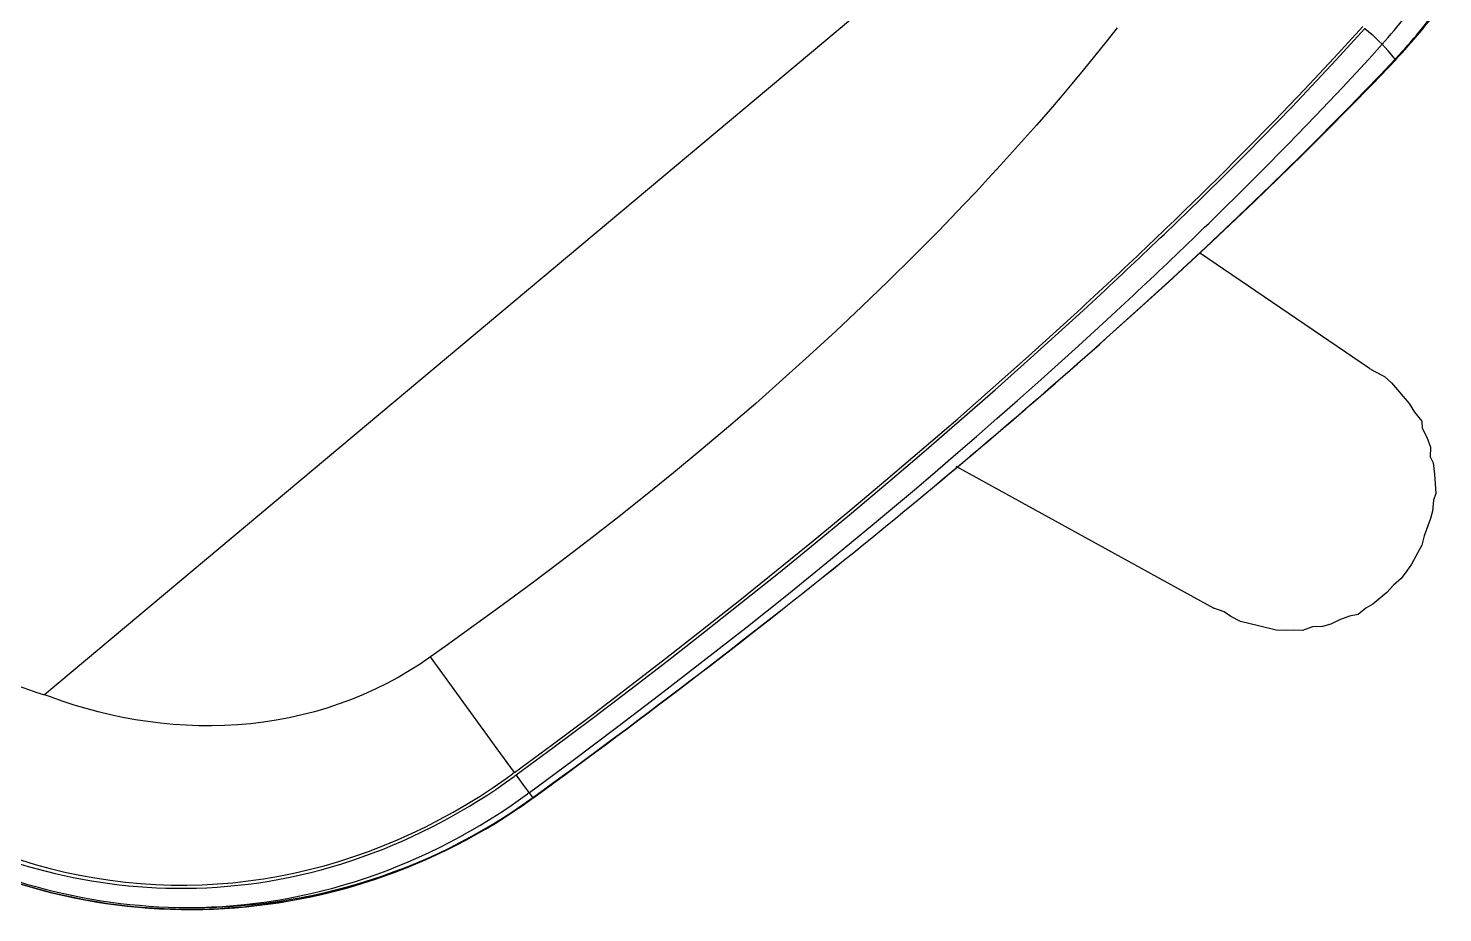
# Model space of a CAD drawing. Extents: x 741 to 1339, y 725 to 848.
# Drawn here: x 1101.7421 to 1101.9834, y 786.2053 to 786.3561 of the extents above; entities that cross this region are included whole.
import ezdxf

# ---------------------------------------------------------------- set-up
doc = ezdxf.new("R2010")
doc.units = 0
doc.header["$MEASUREMENT"] = 0
doc.linetypes.add('CONTINU', pattern=[0])
for name, color, linetype in [('Lay Out', 31, 'CONTINUOUS'), ('PAREDES', 7, 'CONTINUOUS'), ('PENA-008', 8, 'CONTINUOUS')]:
    doc.layers.add(name, color=color, linetype=linetype)
doc.layers.add('MOCHO', color=3, linetype='CONTINUOUS', lineweight=15)

# ---------------------------------------------------------------- blocks, each defined once
blk = doc.blocks.new('*E421')
at = {"layer": 'MOCHO', "lineweight": 13, "extrusion": (0, 0, -1)}
blk.add_ellipse((298.2832532743196, 410.9227221997448), major_axis=(-0.3240056931972504, -2.738728284835815), ratio=0.03556452878652137, start_param=3.141552209854126, end_param=3.454068899154663, dxfattribs=at)
blk = doc.blocks.new('A$C12870BC7')
at = {"layer": 'Lay Out', "linetype": 'CONTINU', "ltscale": 0.6}
for p, q in [((0.6974328862494872, 0.4038751413193182), (0.6974328862489187, 0.1537165897480151)), ((0.7549079460048347, 0.3956971120726536), (0.7544055284585625, 0.3993080197990508)), ((0.7548921381699643, 0.3993949781493171), (0.7548942133298056, 0.3993807495719608)), ((0.7553957763985295, 0.3957817434973236), (0.7548941675541414, 0.3993807419428919)), ((0.754894182812734, 0.3993807419428919), (0.7564917811950522, 0.3996262974312828)), ((0.7564917811950522, 0.3996262974312828), (0.758076409828675, 0.3998245591128722)), ((0.758076409828675, 0.3998245591128722), (0.758789684971191, 0.3998900181973255)), ((0.758789684971191, 0.3998900181973255), (0.7588574938690158, 0.3998944050240567)), ((0.758853999666087, 0.3999183532835247), (0.7588574938690158, 0.3998943973947604)), ((0.7593139222123568, 0.3965939244174166), (0.7588574328348727, 0.3998943973947604)), ((0.7603938750375505, 0.3999535928535494), (0.7588574633519443, 0.3998943973947604)), ((0.7622270956067609, 0.3999937609280693), (0.7603938750375505, 0.3999535928535494)), ((0.762222807960427, 0.4000292293760737), (0.7622271261238325, 0.3999937609280693)), ((0.7626640845857651, 0.3962304357671798), (0.7622270956067609, 0.3999937609280693)), ((0.7623591276482671, 0.4000145583015779), (0.7623633237433864, 0.3999791203707588)), ((0.7623632932263149, 0.3999792042925634), (0.7629937450797684, 0.3943283229446166)), ((0.7558705302338353, 0.39216747126558), (0.7553957763985295, 0.3957817434973236)), ((0.759747371212768, 0.3932842429183125), (0.7593139222123568, 0.3965939244174166)), ((0.7630758207010899, 0.3924518291903638), (0.7626640845857651, 0.3962304357671798)), ((0.7553850191363267, 0.3920583727913396), (0.7549079460048347, 0.3956971120726536)), ((0.7629937450797684, 0.3943283229446166), (0.7635683049457498, 0.3886791200348085)), ((0.7558381363791682, 0.3884038180460863), (0.7553850191363267, 0.3920583727913396)), ((0.7563220911068242, 0.3885323253675921), (0.7558705302338353, 0.39216747126558)), ((0.7601609536099545, 0.3899579982874144), (0.759747371212768, 0.3932842429183125)), ((0.7634614952508514, 0.3886912810815062), (0.7630758207010899, 0.3924518291903638)), ((0.7567498791934781, 0.3849022300423854), (0.7563220911068242, 0.3885323253675921)), ((0.7609291747112934, 0.3833140766887624), (0.7601609536099545, 0.3899579982874144)), ((0.7638242972673766, 0.3849407044204014), (0.7634614952508514, 0.3886912810815062)), ((0.7635683049457498, 0.3886791200348085), (0.7640938696787885, 0.3830355475215725)), ((0.7562666721336768, 0.3847587693635575), (0.7558381363791682, 0.3884038180460863)), ((0.7566710536386267, 0.3811345562010189), (0.7562666721336768, 0.3847587693635575)), ((0.7571557560341375, 0.3812730197119123), (0.7567498791934781, 0.3849022300423854)), ((0.7641697350791787, 0.38115250022976), (0.7638242972673766, 0.3849407044204014)), ((0.7616266725361243, 0.3766698728075113), (0.7609291747112934, 0.3833140766887624)), ((0.7640938696787885, 0.3830355475215725), (0.7645779922501674, 0.3773526156358145)), ((0.7570543478580589, 0.3775143865480146), (0.7566710536386267, 0.3811345562010189)), ((0.7575412474814698, 0.3776399337152867), (0.7571557560341375, 0.3812730197119123)), ((0.7644951231854407, 0.3773627625569276), (0.7641697350791787, 0.38115250022976)), ((0.7577631675105181, 0.3702672724559903), (0.7570543478580589, 0.3775143865480146)), ((0.7582546294337931, 0.370359128793794), (0.7575412474814698, 0.3776399337152867)), ((0.7622601150609967, 0.3700127907286657), (0.7616266725361243, 0.3766698728075113)), ((0.7650893055181882, 0.3697724078811149), (0.7644951231854407, 0.3773627625569276)), ((0.7645779922501674, 0.3773526156358145), (0.7650201691284906, 0.3716621384080696)), ((0.7650201691284906, 0.3716621384080696), (0.7654225975418854, 0.3659641196529861)), ((0.7583996464823599, 0.3630128724171442), (0.7577631675105181, 0.3702672724559903)), ((0.7588955791543981, 0.3630622413839006), (0.7582546294337931, 0.370359128793794)), ((0.7628335457958997, 0.3633452794461078), (0.7622601150609967, 0.3700127907286657)), ((0.7656122152673674, 0.3621696403927359), (0.7650893055181882, 0.3697724078811149)), ((0.7276874647408818, 0.3670168932255962), (0.7283189389157201, 0.364004157936975)), ((0.7654225975418854, 0.3659641196529861), (0.7657870779964355, 0.3602600203746675)), ((0.7283189389157201, 0.364004157936975), (0.7289237869594558, 0.3609867039485977)), ((0.7660679722354757, 0.3545575957196121), (0.7656122152673674, 0.3621696403927359)), ((0.799865386016279, 0.3627298619312711), (0.7661394231628833, 0.3531689191909351)), ((0.799865386016279, 0.3627298619312711), (0.8008437537949362, 0.3630967498481965)), ((0.8008437537949362, 0.3630967498481965), (0.802555897407558, 0.3638305256822747)), ((0.802555897407558, 0.3638305256822747), (0.804145745047947, 0.3640751176269674)), ((0.804145745047947, 0.3640751176269674), (0.8087929919966541, 0.3640751176269674)), ((0.8087929919966541, 0.3640751176269674), (0.8105051356093895, 0.3638305256822747)), ((0.8105051356093895, 0.3638305256822747), (0.812461871166704, 0.3638305256822747)), ((0.812461871166704, 0.3638305256822747), (0.8134402389453612, 0.3630967498481965)), ((0.8134402389453612, 0.3630967498481965), (0.8151523825580966, 0.3627298619310437)), ((0.8151523825580966, 0.3627298619310437), (0.8168645261707184, 0.3621183820694256)), ((0.8168645261707184, 0.3621183820694256), (0.8180874858940683, 0.361017718318422)), ((0.7289237869594558, 0.3609867039485977), (0.7295028328325657, 0.3579649241676321)), ((0.7657870779964355, 0.3602600203746675), (0.7661151363450358, 0.3545510192941634)), ((0.8180874858940683, 0.361017718318422), (0.8191881496450719, 0.3607731263737293)), ((0.8191881496450719, 0.3607731263737293), (0.820777997285461, 0.3596724626227257)), ((0.820777997285461, 0.3596724626227257), (0.8221232529811573, 0.3586940948441821)), ((0.7295028328325657, 0.3579649241676321), (0.7300568242030181, 0.3549391809840614)), ((0.8221232529811573, 0.3586940948441821), (0.8234685086768536, 0.3577157270654112)), ((0.8234685086768536, 0.3577157270654112), (0.8240799885384718, 0.3567373592866403)), ((0.7300568242030181, 0.3549391809840614), (0.7305864782214826, 0.3519098062706831)), ((0.8240799885384718, 0.3567373592866403), (0.8254252442341681, 0.355392103590944)), ((0.8254252442341681, 0.355392103590944), (0.8261590200682463, 0.3542914398399404)), ((0.7664599943328199, 0.3469384939771913), (0.7660679722354757, 0.3545575957196121)), ((0.7661151363450358, 0.3545510192941634), (0.7665418410761617, 0.3459801516189742)), ((0.8261590200682463, 0.3542914398399404), (0.8271373878469035, 0.3525792962273187)), ((0.8271373878469035, 0.3525792962273187), (0.8277488677085216, 0.3516009284485477)), ((0.7305864782214826, 0.3519098062706831), (0.7310924662633056, 0.3488770861251993)), ((0.8277488677085216, 0.3516009284485477), (0.8287272354871789, 0.3502556727528514)), ((0.8287272354871789, 0.3502556727528514), (0.8300724911828752, 0.3468313855276079)), ((0.7310924662633056, 0.3488770861251993), (0.7315754139280557, 0.3458412723132511)), ((0.7315754139280557, 0.3458412723132511), (0.7320359010398647, 0.3428025746395775)), ((0.7667911349040537, 0.3393136855454628), (0.7664599943328199, 0.3469384939771913)), ((0.7665418410761617, 0.3459801516189742), (0.7668934280747521, 0.3374020895480641)), ((0.8300724911828752, 0.3468313855276079), (0.8304393790999143, 0.3454861298319116)), ((0.8304393790999143, 0.3454861298319116), (0.8308062670168397, 0.3438962821915226)), ((0.7320359010398647, 0.3428025746395775), (0.7324744769056792, 0.3397611762063804)), ((0.8308062670168397, 0.3438962821915226), (0.8308062670168397, 0.3421841385789008)), ((0.8308062670168397, 0.3421841385789008), (0.8310508589615324, 0.3404719949662791)), ((0.8310508589615324, 0.3404719949662791), (0.8310508589615324, 0.3374145956577337)), ((0.7324744769056792, 0.3397611762063804), (0.7328916603153743, 0.3367172791893296)), ((0.76706322497256, 0.3317007806729322), (0.7667911349040537, 0.3393136855454628)), ((0.7328916603153743, 0.3367172791893296), (0.7332878785079515, 0.3336710800417819)), ((0.7668934280747521, 0.3374020895480641), (0.7670871350857738, 0.3316966551483489)), ((0.8310508589615324, 0.3374145956577337), (0.8308062670168397, 0.3360693399620374)), ((0.8308062670168397, 0.3360693399620374), (0.8308062670168397, 0.3343571963494156)), ((0.7332878785079515, 0.3336710800417819), (0.7336635739804365, 0.330622773310111)), ((0.8308062670168397, 0.3343571963494156), (0.8300724911828752, 0.3330119406537193)), ((0.7336635739804365, 0.330622773310111), (0.7340191281962802, 0.3275725420965188)), ((0.7605989649101161, 0.3275725478183773), (0.7604183954916266, 0.3316024451828667)), ((0.7610972779124836, 0.3275971369360065), (0.7609165406501575, 0.3316300936353542)), ((0.7650209167962316, 0.3271357972539732), (0.7648202976722018, 0.3317830527476104)), ((0.8294610113211434, 0.3312997970410976), (0.8290941234041043, 0.3297099494007085)), ((0.8300724911828752, 0.3330119406537193), (0.8294610113211434, 0.3312997970410976)), ((0.8284826435424861, 0.3283646937050122), (0.8273819797914825, 0.3270194380093159)), ((0.8290941234041043, 0.3297099494007085), (0.8284826435424861, 0.3283646937050122)), ((0.7340191281962802, 0.3275725420965188), (0.7346713081934126, 0.3214670233749217)), ((0.7609106813753783, 0.3195111070758827), (0.7605989649101161, 0.3275725478183773)), ((0.7614093148068264, 0.3195282271440334), (0.7610972779124836, 0.3275971369360065)), ((0.7651996399328596, 0.3224876281560825), (0.7650209167962316, 0.3271357972539732)), ((0.8273819797914825, 0.3270194380093159), (0.8267704999297507, 0.3253072943966941)), ((0.8257921321510935, 0.3242066306456906), (0.825058356317129, 0.3232282628669196)), ((0.8267704999297507, 0.3253072943966941), (0.8257921321510935, 0.3242066306456906)), ((0.7346713081934126, 0.3214670233749217), (0.7352469971903588, 0.3153558790247786)), ((0.7653568943208597, 0.3178388515778039), (0.7651996399328596, 0.3224876281560825)), ((0.823835396593779, 0.3218830071712233), (0.8211448852023864, 0.3199262716139089)), ((0.825058356317129, 0.3232282628669196), (0.823835396593779, 0.3218830071712233)), ((0.7611581289214087, 0.311448561997409), (0.7609106813753783, 0.3195111070758827)), ((0.7616570217477943, 0.3114568321193616), (0.7614093148068264, 0.3195282271440334)), ((0.8201665174237291, 0.3191924957798307), (0.8188212617280328, 0.3182141280012871)), ((0.8211448852023864, 0.3199262716139089), (0.8201665174237291, 0.3191924957798307)), ((0.7654930003891991, 0.3131897383584743), (0.7653568943208597, 0.3178388515778039)), ((0.7673346573749882, 0.297912996593837), (0.8141740147793257, 0.3161350964715126)), ((0.8157638624196011, 0.3171134642502835), (0.8141740147793257, 0.3161350964715126)), ((0.8171091181152974, 0.3174803521672089), (0.8157638624196011, 0.3171134642502835)), ((0.8188212617280328, 0.3182141280012871), (0.8171091181152974, 0.3174803521672089)), ((0.7352469971903588, 0.3153558790247786), (0.7357484381909103, 0.3092403545235953)), ((0.7613428944350176, 0.30338554913466), (0.7611581289214087, 0.311448561997409)), ((0.7618420161393828, 0.3033843601467794), (0.7616570217477943, 0.3114568321193616)), ((0.7656082480500004, 0.3085405226206746), (0.7654930003891991, 0.3131897383584743)), ((0.7357484381909103, 0.3092403545235953), (0.7361775232523655, 0.3031215782348369)), ((0.7657029577323442, 0.3038914031428845), (0.7656082480500004, 0.3085405226206746)), ((0.7361775232523655, 0.3031215782348369), (0.7365359460714558, 0.2970005566626384)), ((0.7614663206667842, 0.2953221510240525), (0.7613428944350176, 0.30338554913466)), ((0.7619655949563935, 0.2953118710677387), (0.7618420161393828, 0.3033843601467794)), ((0.765777327797025, 0.2992425455634162), (0.7657029577323442, 0.3038914031428845)), ((0.765831617639094, 0.2945940855995701), (0.765777327797025, 0.2992425455634162)), ((0.7365359460714558, 0.2970005566626384), (0.7368251867251843, 0.2908781677310941)), ((0.7615294604549376, 0.2872581354049686), (0.7614663206667842, 0.2953221510240525)), ((0.7620288568127194, 0.2872401026859421), (0.7619655949563935, 0.2953118710677387)), ((0.7658660103607531, 0.2899461282136286), (0.765831617639094, 0.2945940855995701)), ((0.7368251867251843, 0.2908781677310941), (0.7370466032227228, 0.2847551522461487)), ((0.7658759284038865, 0.2806520044114365), (0.7658660103607531, 0.2899461282136286)), ((0.7615332445698755, 0.2791931956910645), (0.7615294604549376, 0.2872581354049686)), ((0.7620327782544223, 0.2791694667730695), (0.7620288568127194, 0.2872401026859421)), ((0.7370466032227228, 0.2847551522461487), (0.737201553572902, 0.2786320461639349)), ((0.765808516227878, 0.2713600415982143), (0.7658759284038865, 0.2806520044114365)), ((0.737201553572902, 0.2786320461639349), (0.7372913194922717, 0.2725089515254382)), ((0.7614785122304397, 0.2711271850196368), (0.7615332445698755, 0.2791931956910645)), ((0.7619782290173021, 0.2710997692595498), (0.7620327782544223, 0.2791694667730695)), ((0.7372913194922717, 0.2725089515254382), (0.7373172132139985, 0.266386131540699)), ((0.7613660416216703, 0.2630603675531944), (0.7614785122304397, 0.2711271850196368)), ((0.761866078837727, 0.2630309872579488), (0.7619782290173021, 0.2710997692595498)), ((0.7656651013246005, 0.2620700738375632), (0.765808516227878, 0.2713600415982143)), ((0.7373172132139985, 0.266386131540699), (0.7372806690397624, 0.26026414696004)), ((0.7611967024797082, 0.2549936416380802), (0.7613660416216703, 0.2630603675531944)), ((0.7616972127099757, 0.2549638226601161), (0.761866078837727, 0.2630309872579488)), ((0.7654471027372551, 0.2527832302605617), (0.7656651013246005, 0.2620700738375632)), ((0.7372806690397624, 0.26026414696004), (0.7371832280809372, 0.2541437073055164)), ((0.7371832280809372, 0.2541437073055164), (0.7370266908438339, 0.2480255716887001)), ((0.7609715323843034, 0.2469304633307416), (0.7611967024797082, 0.2549936416380802)), ((0.7614726071801101, 0.2468999004993435), (0.7616972127099757, 0.2549638226601161)), ((0.765156092094287, 0.2435022764750698), (0.7654471027372551, 0.2527832302605617)), ((0.7370266908438339, 0.2480255716887001), (0.7368131019709949, 0.2419104000409931)), ((0.760691828310371, 0.2388755856623135), (0.7609715323843034, 0.2469304633307416)), ((0.7611934676717169, 0.2388411624235829), (0.7614726071801101, 0.2468999004993435)), ((0.7368131019709949, 0.2419104000409931), (0.736544841792977, 0.2357986348593073)), ((0.7647938393847085, 0.2342292723829047), (0.765156092094287, 0.2435022764750698)), ((0.7603588414571618, 0.230827749804817), (0.760691828310371, 0.2388755856623135)), ((0.7608610911597111, 0.2307876198765513), (0.7611934676717169, 0.2388411624235829)), ((0.736544841792977, 0.2357986348593073), (0.7362246873616982, 0.2296903638807777)), ((0.7643623129586672, 0.2249630812232368), (0.7647938393847085, 0.2342292723829047)), ((0.7362246873616982, 0.2296903638807777), (0.7358558887437425, 0.2235852132710221)), ((0.7599739450923266, 0.2227821111751069), (0.7603588414571618, 0.230827749804817)), ((0.7604770034967601, 0.2227376325663641), (0.7608610911597111, 0.2307876198765513)), ((0.7638636642687402, 0.215700552110107), (0.7643623129586672, 0.2249630812232368)), ((0.7358558887437425, 0.2235852132710221), (0.7354421995368625, 0.2174823743284975)), ((0.7595387871367052, 0.2147340159224456), (0.7599739450923266, 0.2227821111751069)), ((0.7600428831211161, 0.2146888506799911), (0.7604770034967601, 0.2227376325663641)), ((0.7354421995368625, 0.2174823743284975), (0.7349885024698892, 0.2113869968059277)), ((0.7633008839862327, 0.2064460337242195), (0.7638636642687402, 0.215700552110107)), ((0.7590553817161094, 0.2066828689642222), (0.7595387871367052, 0.2147340159224456)), ((0.7595612019140958, 0.2066466223314052), (0.7600428831211161, 0.2146888506799911)), ((0.7349885024698892, 0.2113869968059277), (0.7347480891051532, 0.2083394415567597)), ((0.7347480891051532, 0.2083394415567597), (0.7345365906507482, 0.2061814432222633)), ((0.7403194506353543, 0.2079489605705618), (0.7347480891051532, 0.2083394415567597)), ((0.7540396289603564, 0.20700926413339), (0.7403194506353543, 0.2079489605705618)), ((0.7345365906507482, 0.2061814432222633), (0.7342478535284158, 0.2040216367522731)), ((0.7590553817161094, 0.2066828689642222), (0.7540396289603564, 0.20700926413339)), ((0.758929681963707, 0.2049234844112249), (0.7590276264539284, 0.2062560574234027)), ((0.7590553817161094, 0.2066828689642222), (0.7590276264539284, 0.2062560574234027)), ((0.7593952654238478, 0.2043929453980269), (0.7595333398422213, 0.2062174457187353)), ((0.7595576924526881, 0.2065911880997788), (0.7595333398422213, 0.2062174457187353)), ((0.7595612019140958, 0.2066466147021089), (0.7595576924526881, 0.2065911652118899)), ((0.7595576924526881, 0.2065911652118899), (0.7620123928609814, 0.2064359554665458)), ((0.7620123928609814, 0.2064359554665458), (0.7630387424779315, 0.2063928959010042)), ((0.7630387424779315, 0.2063928959010042), (0.763297298232203, 0.2063901188489723)), ((0.7631222981763699, 0.2040701283538198), (0.7632717707151073, 0.2060050622697105)), ((0.7632972829737241, 0.2063900959613107), (0.7632717707151073, 0.2060050470111179)), ((0.764206431838204, 0.2063419705643952), (0.7632972829737241, 0.2063900959613107)), ((0.7633008687277538, 0.2064457438123242), (0.763297298232203, 0.2063901188489723)), ((0.7643522881058402, 0.2063385984297526), (0.764206431838204, 0.2063419705643952)), ((0.7644014510826196, 0.2061425416054732), (0.764239786980113, 0.2041518606581718)), ((0.764245829357094, 0.2042377203943175), (0.7643995895421654, 0.2061404206701951)), ((0.7643523033644328, 0.2063386136883452), (0.7644098432728583, 0.2062859488794544)), ((0.7644098432728583, 0.2062859488794544), (0.7643995132495434, 0.2061394593829533)), ((0.7644117048133126, 0.2062880927026214), (0.7644013900484765, 0.2061416184644855)), ((0.7644116895547199, 0.2062880927026214), (0.7644098432728583, 0.2062859488794544)), ((0.7342478535284158, 0.2040216367522731), (0.7338815878260334, 0.2018640656567783)), ((0.7586824938126142, 0.202263137193782), (0.758929681963707, 0.2049234844112249)), ((0.7592249955116017, 0.2025676440048443), (0.7593952654238478, 0.2043929453980269)), ((0.7629370901653942, 0.2021345840967257), (0.7631222981763699, 0.2040701283538198)), ((0.764239786980113, 0.2041518606581718), (0.7640383133784212, 0.2021648951622552)), ((0.7640557843928377, 0.2023392314722656), (0.764245829357094, 0.2042377203943175)), ((0.7338815878260334, 0.2018640656567783), (0.7334378240606725, 0.1997125521966296)), ((0.7583669016811996, 0.1996108235914704), (0.7586824938126142, 0.202263137193782)), ((0.758787228347785, 0.1989192460753344), (0.75902236226176, 0.2007427927380974)), ((0.75902236226176, 0.2007427927380974), (0.7592249955116017, 0.2025676440048443)), ((0.7627159788384574, 0.2001996654394276), (0.7629370901653942, 0.2021345840967257)), ((0.7635674504676331, 0.1985580233165507), (0.763829591976048, 0.2004457244593283)), ((0.7640383133784212, 0.2021648951622552), (0.7637973964822891, 0.2001846205310045)), ((0.763829591976048, 0.2004457244593283), (0.7640557843928377, 0.2023392314722656)), ((0.7334378240606725, 0.1997125521966296), (0.732916958954263, 0.1975710864771969)), ((0.7579828445354337, 0.1969685348417585), (0.7583669016811996, 0.1996108235914704)), ((0.7585194564425706, 0.1970979347870667), (0.758787228347785, 0.1989192460753344)), ((0.7621653596026476, 0.19633601545776), (0.7624587658345376, 0.198266455737226)), ((0.7624587658345376, 0.198266455737226), (0.7627159788384574, 0.2001996654394276)), ((0.7635169599989808, 0.1982095261698902), (0.7631976142698136, 0.1962433809353712)), ((0.763269542970022, 0.196676997779619), (0.7635674504676331, 0.1985580233165507)), ((0.7637973964822891, 0.2001846205310045), (0.7635169599989808, 0.1982095261698902)), ((0.732916958954263, 0.1975710864771969), (0.7323196943988819, 0.1954434983886273)), ((0.7575303223750893, 0.1943383155876433), (0.7579828445354337, 0.1969685348417585)), ((0.7582189549952432, 0.1952798735653829), (0.7585194564425706, 0.1970979347870667)), ((0.7618356533329802, 0.1944095271371822), (0.7621653596026476, 0.19633601545776)), ((0.7631976142698136, 0.1962433809353712), (0.7628391304165802, 0.194284002857799)), ((0.7629360831024883, 0.194803456550531), (0.763269542970022, 0.196676997779619)), ((0.731647052715914, 0.1933334957536914), (0.7309002851047239, 0.1912445956625248)), ((0.7323196943988819, 0.1954434983886273), (0.731647052715914, 0.1933334957536914)), ((0.7570092894248432, 0.1917222333595561), (0.7575303223750893, 0.1943383155876433)), ((0.7575194888203782, 0.1916576363819473), (0.7578856477130671, 0.1934660999898057)), ((0.7578856477130671, 0.1934660999898057), (0.7582189549952432, 0.1952798735653829)), ((0.7614695554744344, 0.1924881733109629), (0.7618356533329802, 0.1944095271371822)), ((0.7628391304165802, 0.194284002857799), (0.7624423476585775, 0.1923355422570836)), ((0.7625672997431252, 0.1929381091508873), (0.7629360831024883, 0.194803456550531)), ((0.7309002851047239, 0.1912445956625248), (0.7300809326765716, 0.1891801855085902)), ((0.7564197762015397, 0.1891223556881556), (0.7570092894248432, 0.1917222333595561)), ((0.7571204630586976, 0.1898555355801506), (0.7575194888203782, 0.1916576363819473)), ((0.7610670812854892, 0.1905731288861858), (0.7614695554744344, 0.1924881733109629)), ((0.7617247390940634, 0.1892350170285368), (0.7621634217695714, 0.1910817185071352)), ((0.7624423476585775, 0.1923355422570836), (0.7620068692738755, 0.1903953670369134)), ((0.7621634217695714, 0.1910817185071352), (0.7625672997431252, 0.1929381091508873)), ((0.7300809326765716, 0.1891801855085902), (0.7291907654206966, 0.1871434848412861)), ((0.755761782705406, 0.1865407958791963), (0.7564197762015397, 0.1891223556881556)), ((0.7566885856866179, 0.1880608122767313), (0.7571204630586976, 0.1898555355801506)), ((0.7601529581408499, 0.1867666754963153), (0.760628200249073, 0.1886655687692524)), ((0.760628200249073, 0.1886655687692524), (0.7610670812854892, 0.1905731288861858)), ((0.7615337938765947, 0.1884679708337131), (0.761022541642717, 0.1865503629762912)), ((0.7612515111115385, 0.1873987294950581), (0.7617247390940634, 0.1892350170285368)), ((0.7620068692738755, 0.1903953670369134), (0.7615337938765947, 0.1884679708337131)), ((0.7291907654206966, 0.1871434848412861), (0.7282317669457257, 0.185137522478513)), ((0.7550353699703578, 0.183979644351453), (0.755761782705406, 0.1865407958791963)), ((0.7557264897304208, 0.1844976179668407), (0.7562239177381684, 0.1862745040514397)), ((0.7562239177381684, 0.1862745040514397), (0.7566885856866179, 0.1880608122767313)), ((0.7596414312534421, 0.1848776316028449), (0.7601529581408499, 0.1867666754963153)), ((0.761022541642717, 0.1865503629762912), (0.760474485839552, 0.1846473193836715)), ((0.760744042992485, 0.1855735730578232), (0.7612515111115385, 0.1873987294950581)), ((0.7282317669457257, 0.185137522478513), (0.7272061344795588, 0.1831651822815417)), ((0.7542406600645677, 0.1814410144106802), (0.7550353699703578, 0.183979644351453)), ((0.7551964389902537, 0.1827311839740702), (0.7557264897304208, 0.1844976179668407)), ((0.7590937416550219, 0.1829996043666284), (0.7596414312534421, 0.1848776316028449)), ((0.7596275917687194, 0.1819594152648421), (0.7602026246490254, 0.1837602419796127)), ((0.760474485839552, 0.1846473193836715), (0.7598888177653293, 0.1827555136967618)), ((0.7602026246490254, 0.1837602419796127), (0.760744042992485, 0.1855735730578232)), ((0.7261162330942739, 0.1812291344931651), (0.7249645804467377, 0.1793318204777421)), ((0.7272061344795588, 0.1831651822815417), (0.7261162330942739, 0.1812291344931651)), ((0.753377790315028, 0.1789270956558227), (0.7542406600645677, 0.1814410144106802)), ((0.7546338875857259, 0.1809761938771004), (0.7551964389902537, 0.1827311839740702)), ((0.7578905762174486, 0.1792812460871716), (0.7585100571894259, 0.1811337610647712)), ((0.7585100571894259, 0.1811337610647712), (0.7590937416550219, 0.1829996043666284)), ((0.7590192647806475, 0.1801717566597887), (0.7596275917687194, 0.1819594152648421)), ((0.7598888177653293, 0.1827555136967618), (0.7592672005995951, 0.1808799354542003)), ((0.7249645804467377, 0.1793318204777421), (0.7237537704866668, 0.1774754450923552)), ((0.7524470353751553, 0.1764400395391164), (0.753377790315028, 0.1789270956558227)), ((0.7534120304515568, 0.1775046117684411), (0.7540390033606741, 0.1792336699973163)), ((0.7540390033606741, 0.1792336699973163), (0.7546338875857259, 0.1809761938771004)), ((0.7572355428756623, 0.1774432190816384), (0.7578905762174486, 0.1792812460871716)), ((0.7586086120207369, 0.179017021789619), (0.7579149898620585, 0.1771718995687621)), ((0.7583779946309619, 0.1783979222809791), (0.7590192647806475, 0.1801717566597887)), ((0.7592672005995951, 0.1808799354542003), (0.7586086120207369, 0.179017021789619)), ((0.7237537704866668, 0.1774754450923552), (0.7224864429395552, 0.175661908024054)), ((0.7514486698982523, 0.1739820204011409), (0.7524470353751553, 0.1764400395391164)), ((0.7527532129948327, 0.1757900186237435), (0.7534120304515568, 0.1775046117684411)), ((0.756545262334555, 0.1756208244378428), (0.7572355428756623, 0.1774432190816384)), ((0.7569980286312443, 0.1748942362296617), (0.757704132265701, 0.1766385377279818)), ((0.7579149898620585, 0.1771718995687621), (0.7571850829240816, 0.1753408380811976)), ((0.757704132265701, 0.1766385377279818), (0.7583779946309619, 0.1783979222809791)), ((0.7211652985648129, 0.173892895340046), (0.719792977087593, 0.1721698413418977)), ((0.7224864429395552, 0.175661908024054), (0.7211652985648129, 0.173892895340046)), ((0.7503831058648416, 0.1715551668060158), (0.7514486698982523, 0.1739820204011409)), ((0.7513412956378147, 0.1724081795466788), (0.7520628561611034, 0.174090874738809)), ((0.7520628561611034, 0.174090874738809), (0.7527532129948327, 0.1757900186237435)), ((0.7550603786974648, 0.1720274029842273), (0.7558200702816862, 0.1738151836575668)), ((0.7558200702816862, 0.1738151836575668), (0.756545262334555, 0.1756208244378428)), ((0.7562600651905882, 0.1731655976102644), (0.7569980286312443, 0.1748942362296617)), ((0.7571850829240816, 0.1753408380811976), (0.7564210731764547, 0.1735290099679929)), ((0.719792977087593, 0.1721698413418977), (0.7183721640088265, 0.170493966711561)), ((0.7492507857720625, 0.1691616225773629), (0.7503831058648416, 0.1715551668060158)), ((0.7505889128884178, 0.1707428638178641), (0.7513412956378147, 0.1724081795466788)), ((0.7542666300790302, 0.170258619178199), (0.7550603786974648, 0.1720274029842273)), ((0.7546900847436859, 0.1697576817089299), (0.75549062340707, 0.1714532245814695)), ((0.7556215110589051, 0.1717325777092498), (0.7547888684529767, 0.1699567292046282)), ((0.75549062340707, 0.1714532245814695), (0.7562600651905882, 0.1731655976102644)), ((0.7564210731764547, 0.1735290099679929), (0.7556215110589051, 0.1717325777092498)), ((0.7183721640088265, 0.170493966711561), (0.7169054380198645, 0.1688662327369599)), ((0.748052274185568, 0.1668034628746824), (0.7492507857720625, 0.1691616225773629)), ((0.7489934659585629, 0.1674681548645509), (0.7498061504100519, 0.1690958888393794)), ((0.7498061504100519, 0.1690958888393794), (0.7505889128884178, 0.1707428638178641)), ((0.7534393432163711, 0.1685098698190046), (0.7542666300790302, 0.170258619178199)), ((0.7538588306637735, 0.1680795335582985), (0.7546900847436859, 0.1697576817089299)), ((0.7547888684529767, 0.1699567292046282), (0.7539214516620518, 0.1681976040465685)), ((0.7153953472947592, 0.1672874633780026), (0.7138443026809114, 0.1657582232003421)), ((0.7169054380198645, 0.1688662327369599), (0.7153953472947592, 0.1672874633780026)), ((0.746788242480477, 0.1644827781162945), (0.748052274185568, 0.1668034628746824)), ((0.7481513783238256, 0.165860546888112), (0.7489934659585629, 0.1674681548645509)), ((0.75168641302065, 0.1650766552786678), (0.7525790674165478, 0.166782223003807)), ((0.7525790674165478, 0.166782223003807), (0.7534393432163711, 0.1685098698190046)), ((0.7529972884062204, 0.1664193294361809), (0.7538588306637735, 0.1680795335582985)), ((0.7539214516620518, 0.1681976040465685), (0.7530219156701037, 0.1664602680664444)), ((0.7122546387330999, 0.1642789089260219), (0.7106284306110524, 0.1628497341739745)), ((0.7138443026809114, 0.1657582232003421), (0.7122546387330999, 0.1642789089260219)), ((0.7454594230660518, 0.1622016129451964), (0.746788242480477, 0.1644827781162945)), ((0.7463811907331888, 0.1627090963227289), (0.7472804215545352, 0.1642739346457489)), ((0.7472804215545352, 0.1642739346457489), (0.7481513783238256, 0.165860546888112)), ((0.7507620056282462, 0.1633941431887393), (0.75168641302065, 0.1650766552786678)), ((0.7520884447122285, 0.1647409371489772), (0.7511238768746011, 0.1630445550574819)), ((0.7511848957274765, 0.1631547979211661), (0.752105839434023, 0.1647775728743142)), ((0.7530219156701037, 0.1664602680664444), (0.7520884447122285, 0.1647409371489772)), ((0.752105839434023, 0.1647775728743142), (0.7529972884062204, 0.1664193294361809)), ((0.7106284306110524, 0.1628497341739745), (0.7089676314064377, 0.1614707294616124)), ((0.7440667161957322, 0.1599619814869726), (0.7454594230660518, 0.1622016129451964)), ((0.7454542656836907, 0.1611667795869067), (0.7463811907331888, 0.1627090963227289)), ((0.7488207851989159, 0.1601018258945857), (0.7498065623902335, 0.1617355869878025)), ((0.7498065623902335, 0.1617355869878025), (0.7507620056282462, 0.1633941431887393)), ((0.7511238768746011, 0.1630445550574819), (0.7501262438070739, 0.1613673987110502)), ((0.7502348692667624, 0.1615514928494264), (0.7511848957274765, 0.1631547979211661)), ((0.7072739805914239, 0.1601418184962), (0.7055490803113003, 0.1588628029167154)), ((0.7089676314064377, 0.1614707294616124), (0.7072739805914239, 0.1601418184962)), ((0.7426111136734903, 0.157765867349795), (0.7440667161957322, 0.1599619814869726)), ((0.7435198963333391, 0.15815242689429), (0.7445002872643158, 0.1596476710717667)), ((0.7445002872643158, 0.1596476710717667), (0.7454542656836907, 0.1611667795869067)), ((0.7478054217220347, 0.1584936686110865), (0.7488207851989159, 0.1601018258945857)), ((0.749098490405629, 0.1597141829945627), (0.7480385872860893, 0.1580813984471803)), ((0.7482492312629461, 0.1584051996665181), (0.7492561720324034, 0.1599681306736471)), ((0.7501262438070739, 0.1613673987110502), (0.749098490405629, 0.1597141829945627)), ((0.7492561720324034, 0.1599681306736471), (0.7502348692667624, 0.1615514928494264)), ((0.7037943190921965, 0.1576334233282211), (0.702010887099334, 0.1564533745604564)), ((0.7055490803113003, 0.1588628029167154), (0.7037943190921965, 0.1576334233282211)), ((0.741093744630632, 0.155615208367422), (0.7426111136734903, 0.157765867349795)), ((0.7425137795243586, 0.1566816726540452), (0.7435198963333391, 0.15815242689429)), ((0.7456890791686988, 0.1553569272666806), (0.7467612501446297, 0.1569118017707893)), ((0.746152251781325, 0.1553424316650904), (0.7472144436800932, 0.1568631575842261)), ((0.7467612501446297, 0.1569118017707893), (0.7478054217220347, 0.1584936686110865)), ((0.7480385872860893, 0.1580813984471803), (0.7469495556367178, 0.1564735158172113)), ((0.7472144436800932, 0.1568631575842261), (0.7482492312629461, 0.1584051996665181)), ((0.7001997761369125, 0.1553222904085629), (0.6983617796484509, 0.1542397588921318)), ((0.702010887099334, 0.1564533745604564), (0.7001997761369125, 0.1553222904085629)), ((0.7395158755247735, 0.1535119118552899), (0.741093744630632, 0.155615208367422)), ((0.7404271605832378, 0.153815846471403), (0.7414826234711995, 0.1552359576578652)), ((0.7414826234711995, 0.1552359576578652), (0.7425137795243586, 0.1566816726540452)), ((0.7445897480130839, 0.1538296401806889), (0.7456890791686988, 0.1553569272666806)), ((0.7458293202980144, 0.1548872392625213), (0.744680932975541, 0.1533267038444279)), ((0.7450630675468233, 0.1538434796652979), (0.746152251781325, 0.1553424316650904)), ((0.7469495556367178, 0.1564735158172113), (0.7458293202980144, 0.1548872392625213)), ((0.6983617796484509, 0.1542397588921318), (0.6974328862489187, 0.1537165744894224)), ((0.7378788338480149, 0.1514577478028656), (0.7395158755247735, 0.1535119118552899)), ((0.7382463354911692, 0.1510542360340565), (0.7393481537866933, 0.1524217968506179)), ((0.7393481537866933, 0.1524217968506179), (0.7404271605832378, 0.153815846471403)), ((0.7423130230735637, 0.1508599797159746), (0.7434641111555607, 0.1523304898198745)), ((0.7428054462840805, 0.1509125300858756), (0.7439473334738409, 0.1523666983064373)), ((0.7434641111555607, 0.1523304898198745), (0.7445897480130839, 0.1538296401806889)), ((0.744680932975541, 0.1533267038444279), (0.7435022727336786, 0.1517888883740994)), ((0.7439473334738409, 0.1523666983064373), (0.7450630675468233, 0.1538434796652979)), ((0.7359772550740331, 0.1484000608911771), (0.737122453364293, 0.1497135607435354)), ((0.73618403864333, 0.1494543183555521), (0.7378788338480149, 0.1514577478028656)), ((0.737122453364293, 0.1497135607435354), (0.7382463354911692, 0.1510542360340565)), ((0.7422964675708386, 0.1502776380009578), (0.7410613965515154, 0.1487902061897017)), ((0.7411373840201918, 0.1494185676247213), (0.7423130230735637, 0.1508599797159746)), ((0.7416378637335015, 0.1494813717254289), (0.7428054462840805, 0.1509125300858756)), ((0.7435022727336786, 0.1517888883740994), (0.7422964675708386, 0.1502776380009578)), ((0.7326269858909313, 0.1456055988433178), (0.7344329089539201, 0.1475031341074242)), ((0.7344329089539201, 0.1475031341074242), (0.73618403864333, 0.1494543183555521)), ((0.7398000656058343, 0.1473300413677094), (0.7385105063836477, 0.1458947479459454)), ((0.7387159777196644, 0.1466244412645352), (0.7399380789901784, 0.1480066350093381)), ((0.7392272604706136, 0.1466896104370932), (0.7404449825436927, 0.1480736046880935)), ((0.7410613965515154, 0.1487902061897017), (0.7398000656058343, 0.1473300413677094)), ((0.7399380789901784, 0.1480066350093381), (0.7411373840201918, 0.1494185676247213)), ((0.7404449825436927, 0.1480736046880935), (0.7416378637335015, 0.1494813717254289)), ((0.73076782582433, 0.1437629485040048), (0.7326269858909313, 0.1456055988433178)), ((0.736718941595484, 0.1439944508883997), (0.7379850942359667, 0.1453297704356515)), ((0.7385105063836477, 0.1458947479459454), (0.7371956332638661, 0.1444874386645694)), ((0.7379850942359667, 0.1453297704356515), (0.7392272604706136, 0.1466896104370932)), ((0.7288570614165906, 0.1419764037714373), (0.73076782582433, 0.1437629485040048)), ((0.7341163097597132, 0.1413987769413012), (0.7354291992708681, 0.1426840027416034)), ((0.7358535999644005, 0.1431060078462139), (0.7344870919862956, 0.1417531562504024)), ((0.7354291992708681, 0.1426840027416034), (0.736718941595484, 0.1439944508883997)), ((0.7371956332638661, 0.1444874386645694), (0.7358535999644005, 0.1431060078462139)), ((0.7248873875542472, 0.1385757967050409), (0.7268963405886666, 0.1402470174841852)), ((0.7268963405886666, 0.1402470174841852), (0.7288570614165906, 0.1419764037714373)), ((0.7314227523564227, 0.1389053351308718), (0.7327806850418597, 0.1401391091751663)), ((0.7330944766670768, 0.1404271901808585), (0.7316782869222038, 0.1391303984164693)), ((0.7327806850418597, 0.1401391091751663), (0.7341163097597132, 0.1413987769413012)), ((0.7344870919862956, 0.1417531562504024), (0.7330944766670768, 0.1404271901808585)), ((0.7228319417855005, 0.1369637027212462), (0.7248873875542472, 0.1385757967050409)), ((0.7286416720375541, 0.1365167651820371), (0.7300429389420628, 0.137697775237271)), ((0.7302371037089301, 0.1378614534653622), (0.7287731242549285, 0.1366222473850627)), ((0.7300429389420628, 0.137697775237271), (0.7314227523564227, 0.1389053351308718)), ((0.7316782869222038, 0.1391303984164693), (0.7302371037089301, 0.1378614534653622)), ((0.7185888503626643, 0.1339202214990252), (0.7207318343056954, 0.1354115747519842)), ((0.7207318343056954, 0.1354115747519842), (0.7228319417855005, 0.1369637027212462)), ((0.7272852957219698, 0.1354117883713712), (0.7257755559430166, 0.1342316633108709)), ((0.7257765324887373, 0.13423569156204), (0.7272193941401497, 0.1353626406530708)), ((0.7272193941401497, 0.1353626406530708), (0.7286416720375541, 0.1365167651820371)), ((0.7287731242549285, 0.1366222473850627), (0.7272852957219698, 0.1354117883713712)), ((0.7164048972724117, 0.132490451664367), (0.7185888503626643, 0.1339202214990252)), ((0.7242430962160711, 0.1330812008284425), (0.7226895644622005, 0.1319616216064929)), ((0.7228307973958294, 0.1320646471863398), (0.7243135143219774, 0.1331362688554378)), ((0.7257755559430166, 0.1342316633108709), (0.7242430962160711, 0.1330812008284425)), ((0.7243135143219774, 0.1331362688554378), (0.7257765324887373, 0.13423569156204)), ((0.7211144876669664, 0.1308725594401636), (0.7195192543564985, 0.1298149603583312)), ((0.7198080677714529, 0.1300061191950732), (0.721328839466139, 0.1310211622428739)), ((0.7226895644622005, 0.1319616216064929), (0.7211144876669664, 0.1308725594401636)), ((0.721328839466139, 0.1310211622428739), (0.7228307973958294, 0.1320646471863398))]:
    blk.add_line(p, q, dxfattribs=at)
for centre, radius, start, end in [((0.66354268884578, 0.3859823278239816), 0.09632449232766767, 8.318606154300003, 15.64026224100269), ((0.6634878496966508, 0.3880166710487316), 0.0994629731442588, 6.936612762241625, 14.1620240071991), ((0.6632860404073995, 0.3882638210534566), 0.09976744943811629, 6.763945554417143, 13.95387408977783), ((-0.5797591617907187, 0.3005903287087364), 1.347412846015241, 355.98887139201, 359.0125074408093), ((-0.5635417880573073, 0.2987662606335704), 1.331168006931704, 356.0162809117122, 359.0789787826609), ((-0.5635430087396003, 0.2987661995994273), 1.33117093656905, 356.0163834012855, 359.0790061444719), ((0.6656285296015199, 0.2125890178540573), 0.09845304933260261, 302.7140123800739, 317.9324086720531)]:
    blk.add_arc(centre, radius, start, end, dxfattribs=at)
for centre, major_axis, ratio, start_param, end_param in [((0.7330593973119335, 0.2869649284875919), (0.0006245563961376038, -0.1740469013577298), 0.1635574377001773, 1.829575896301286, 2.022401571341045), ((0.7311541564911863, 0.281297915061046), (0.0002777888607356366, 0.1828151991461306), 0.1689218463686492, -1.291619928672842, -1.106851013495217), ((0.7363610680837951, 0.285058964794203), (8.775907047951099e-05, -0.1780550419759374), 0.1657689449878565, 1.836237430597448, 2.025950193449856), ((0.6968366592735151, 0.2139045928661432), (0.02056048290099091, 0.2999437176252232), 0.2257749836229402, -1.342148574174416, -1.151776703166309), ((0.7004718662055325, 0.2220723454941123), (0.01809617724936513, 0.2921435276724799), 0.2213233507295583, -1.366676839173085, -1.172456415459493), ((0.665066611425857, 0.2131751207962367), (0.09893334201439348, 0.01093891775698807), 0.9951158302147989, -0.8473600466249985, -0.1797288973322448), ((0.661860306453093, 0.2136150851881808), (8.551497408514269e-05, -0.07066416501927153), 0.9486275432702219, 0.2371470335315375, 0.5581086877021622), ((0.6680705501732405, 0.2139408471282565), (3.801634374726616e-05, 0.09644666736039047), 0.959763876225567, 3.695897730276702, 3.965612204953088)]:
    blk.add_ellipse(centre, major_axis=major_axis, ratio=ratio, start_param=start_param, end_param=end_param, dxfattribs=at)
at = {"layer": 'Lay Out', "linetype": 'CONTINU', "ltscale": 0.6, "extrusion": (0, 0, -1), "xscale": 0.000999982880766, "yscale": 0.000999982880766, "zscale": -0.000999982880766, "rotation": 90.00000000000001}
blk.add_blockref('*E421', (-0.3487089135795145, 0.1013773629904478), dxfattribs=at)
blk = doc.blocks.new('Layout')
at = {"layer": 'PENA-008', "color": 7, "ltscale": 0.2, "rotation": 309.9340696695724}
blk.add_blockref('A$C12870BC7', (1155.442080052279, 501.922035493262), dxfattribs=at)

msp = doc.modelspace()

# ---------------------------------------------------------------- block references
at = {"layer": 'PAREDES', "color": 7, "lineweight": 0}
msp.add_blockref('Layout', (-54.26272107964405, 284.7565376754262), dxfattribs=at)

doc.saveas('drawing.dxf')
